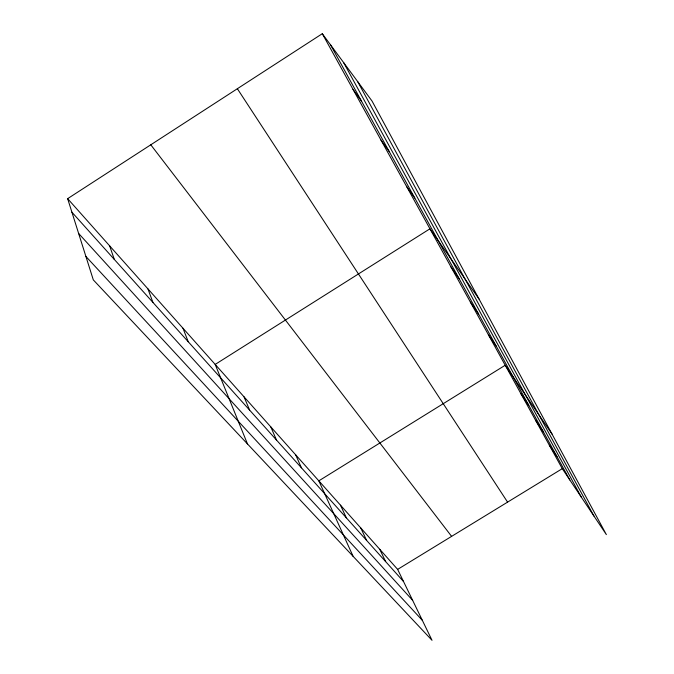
<?xml version="1.0" encoding="UTF-8"?>
<svg xmlns="http://www.w3.org/2000/svg" width="674" height="674" viewBox="0 0 674 674"><rect width="100%" height="100%" fill="white"/><g stroke="black" fill="none" stroke-linecap="round" stroke-linejoin="round"><path stroke-width="1.01" d="M67.636 198.662L397.643 569.387L432.017 640.3L93.307 279.887L67.636 198.662L322.298 33.7L372.031 101.041L606.364 534.617L562.276 468.666L322.298 33.7M397.643 569.387L562.276 468.666M85.901 256.457L422.328 620.316M78.631 233.465L412.648 600.34M71.907 212.192L403.524 581.519M150.782 144.8L451.605 536.369M352.991 89.339L361.323 100.83M380.936 139.99L389.286 151.667M406.489 186.302L414.813 198.097M479.088 299.113L429.936 228.806L215.183 364.423L247.476 443.939M450.923 266.845L459.146 278.699M470.359 302.07L478.498 313.899M488.406 334.784L496.46 346.562M552.057 434.132L505.214 365.249L318.827 480.848L353.109 556.336M520.901 393.683L528.761 405.301M535.577 420.29L543.337 431.807M549.344 445.228L556.994 456.635M237.358 88.715L507.581 502.13M330.572 44.905L569.816 479.947M343.588 62.53L581.51 497.446M357.667 81.596L593.937 516.023M379.765 549.302L385.654 561.619M360.75 527.936L366.631 540.43M340.48 505.171L346.343 517.834M295.659 454.815L301.43 467.815M270.788 426.886L276.492 440.038M244.039 396.834L249.633 410.129M182.974 328.238L188.231 341.743M147.926 288.86L152.931 302.424M109.635 245.85L114.319 259.423"/></g></svg>
